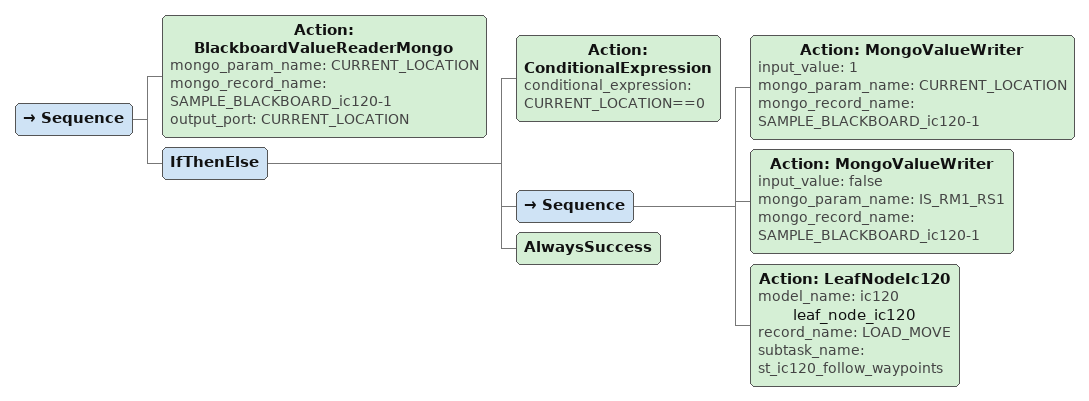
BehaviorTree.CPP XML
<Sequence>
    <Action ID="BlackboardValueReaderMongo" mongo_param_name="CURRENT_LOCATION" mongo_record_name="SAMPLE_BLACKBOARD_ic120-1" output_port="CURRENT_LOCATION"/>
    <IfThenElse>
        <Action ID="ConditionalExpression" conditional_expression="CURRENT_LOCATION==0"/>
        <Sequence>
            <Action ID="MongoValueWriter" input_value="1" mongo_param_name="CURRENT_LOCATION" mongo_record_name="SAMPLE_BLACKBOARD_ic120-1"/>
            <Action ID="MongoValueWriter" input_value="false" mongo_param_name="IS_RM1_RS1" mongo_record_name="SAMPLE_BLACKBOARD_ic120-1"/>
            <Action ID="LeafNodeIc120" model_name="ic120" name="leaf_node_ic120" record_name="LOAD_MOVE" subtask_name="st_ic120_follow_waypoints"/>
        </Sequence>
        <AlwaysSuccess/>
    </IfThenElse>
</Sequence>
